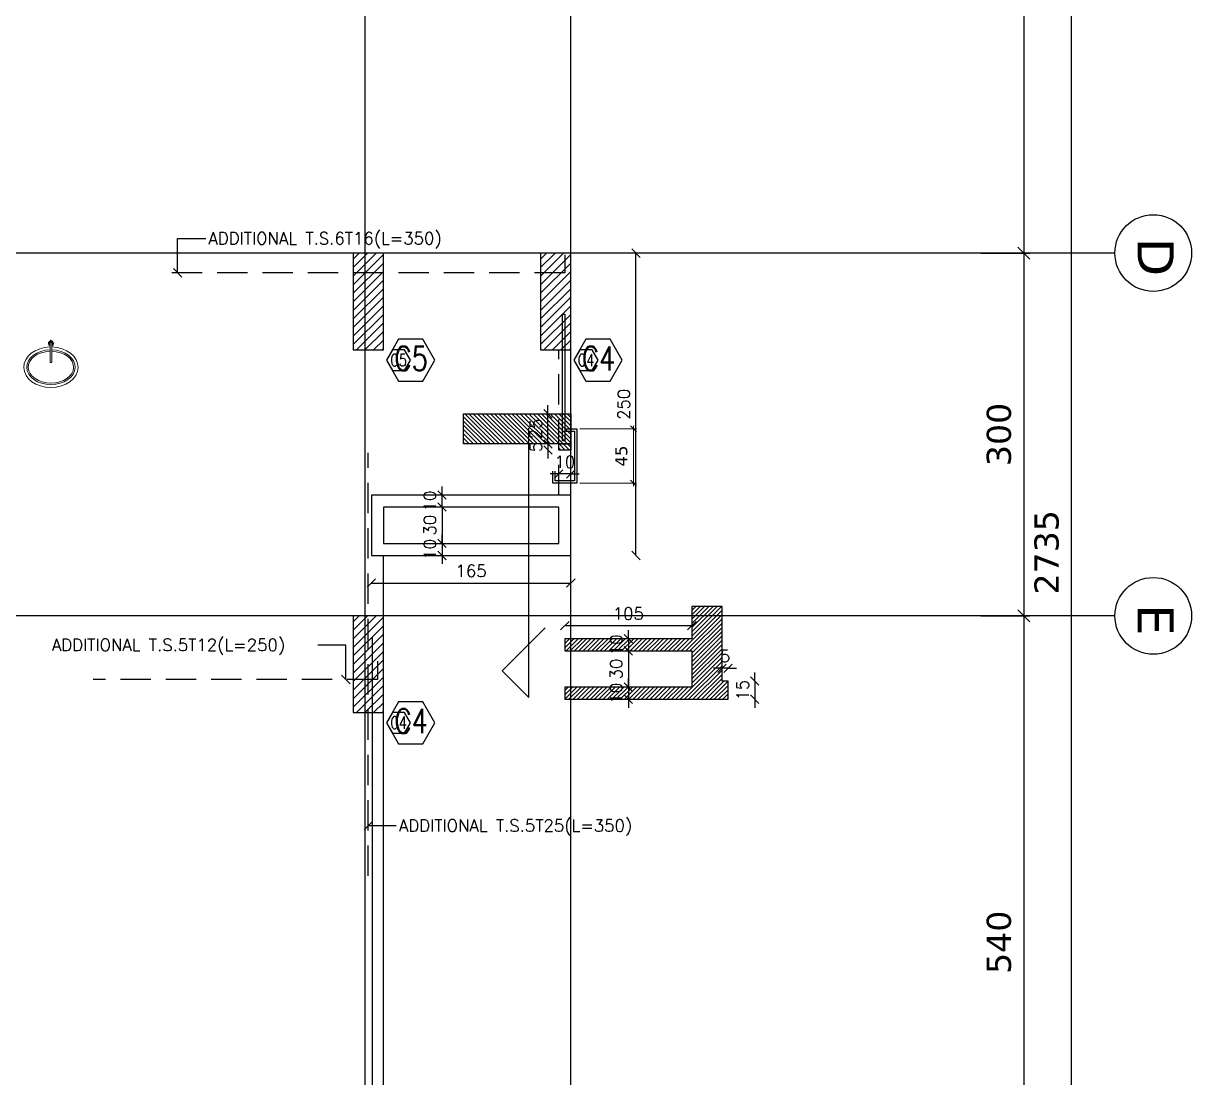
# Model space of a CAD drawing. Header units: inches. Extents: x -48 to 777, y -156 to 510.
# Drawn here: x 393.6 to 403.26, y 236.04 to 244.76 of the extents above; entities that cross this region are included whole.
import ezdxf
from ezdxf.enums import TextEntityAlignment as Align

# ---------------------------------------------------------------- set-up
doc = ezdxf.new("R2010")
doc.units = ezdxf.units.IN
doc.header["$MEASUREMENT"] = 0
doc.linetypes.add('HIDDEN', pattern=[0.375, 0.25, -0.125])
doc.layers.get('Defpoints').update_dxf_attribs({"lineweight": 5})
for name, color, linetype, lineweight in [('A-DIM', 9, 'Continuous', 5), ('A-SANITARY', 120, 'Continuous', 5), ('C-GLASS', 162, 'Continuous', 30), ('C-STONE', 42, 'Continuous', 30)]:
    doc.layers.add(name, color=color, linetype=linetype, lineweight=lineweight)
for name, color, linetype in [('Str-Axes', 8, 'Continuous'), ('str-col-hatch', 8, 'Continuous'), ('str-COL-TAG-100', 1, 'Continuous'), ('str-COL-TAG-50', 7, 'Continuous'), ('str-columns', 3, 'Continuous'), ('str-slab-bottom-reinf.', 1, 'Continuous'), ('str-slab-top', 1, 'Continuous'), ('str-sunken-slabs', 5, 'Continuous')]:
    doc.layers.add(name, color=color, linetype=linetype)
doc.styles.add('ROMAN', font='ROMANS.SHX')
doc.styles.add('ROMAND', font='verdana.ttf')
doc.styles.add('ROMANS', font='romans__.ttf', dxfattribs={"height": 0.14})
doc.dimstyles.new('M-1.100', dxfattribs={"dimtxt": 0.2, "dimasz": 0.1, "dimexe": 0.05, "dimexo": 0.05, "dimgap": 0.1, "dimtad": 1, "dimlfac": 100, "dimrnd": 0.5, "dimzin": 9, "dimdsep": 46, "dimtxsty": 'ROMAND', "dimblk": 'OBLIQUE', "dimcen": 1, "dimdle": 0.05, "dimclrd": 256, "dimclre": 256, "dimclrt": 2, "dimadec": 0, "dimazin": 0, "dimtfac": 0.666667, "dimtmove": 2, "dimatfit": 3, "dimfxl": 0.04, "dimtolj": 1, "dimtzin": 5, "dimlwd": -1, "dimlwe": -1, "dimarcsym": 0})
doc.dimstyles.new('M-1.50', dxfattribs={"dimtxt": 0.1, "dimasz": 0.05, "dimexe": 0.025, "dimexo": 0.025, "dimgap": 0.05, "dimtad": 1, "dimlfac": 100, "dimrnd": 0.5, "dimzin": 9, "dimdsep": 46, "dimtxsty": 'ROMAND', "dimblk": 'OBLIQUE', "dimcen": 1, "dimdle": 0.025, "dimclrd": 256, "dimclre": 256, "dimclrt": 2, "dimadec": 0, "dimazin": 0, "dimtfac": 0.666667, "dimtmove": 2, "dimatfit": 3, "dimfxl": 0.04, "dimtolj": 1, "dimtzin": 5, "dimlwd": -1, "dimlwe": -1, "dimarcsym": 0})
doc.dimstyles.new('structure', dxfattribs={"dimtxt": 0.1, "dimasz": 0.07, "dimexe": 0.18, "dimexo": 1, "dimgap": 0.05, "dimtad": 1, "dimdec": 1, "dimlfac": 100, "dimrnd": 0.5, "dimdsep": 46, "dimtxsty": 'ROMAN', "dimblk1": 'OBLIQUE', "dimblk2": 'OBLIQUE', "dimsah": 1, "dimcen": 0.009, "dimse1": 1, "dimse2": 1, "dimclrd": 4, "dimclre": 9, "dimclrt": 1, "dimadec": 0, "dimazin": 0, "dimtfac": 0.066667, "dimtdec": 1, "dimtix": 1, "dimtmove": 2, "dimatfit": 3, "dimldrblk": 'OBLIQUE', "dimfxl": 0.18, "dimtolj": 1, "dimarcsym": 0})
pattern_1 = [(315, (0, 0.224785), (0.0176776695, 0.0176776695), [])]

# ---------------------------------------------------------------- blocks, each defined once
blk = doc.blocks.new('_Oblique')
at = {"color": 0, "linetype": 'ByBlock', "lineweight": -2}
blk.add_line((-0.5, -0.5), (0.5, 0.5), dxfattribs=at)
blk = doc.blocks.new('*D1388')
at = {"layer": 'A-DIM', "transparency": 16777216}
for p, q in [((398.2018, 241.404), (398.6706, 241.404)), ((398.6456, 241.429), (398.6456, 240.929)), ((398.2018, 240.954), (398.6706, 240.954))]:
    blk.add_line(p, q, dxfattribs=at)
at = {"layer": 'Defpoints', "color": 0, "transparency": 16777216}
for p in [(398.1768, 241.404), (398.1768, 240.954), (398.6456, 240.954)]:
    blk.add_point(p, dxfattribs=at)
at = {"layer": 'A-DIM', "transparency": 16777216, "xscale": 0.05, "yscale": 0.05, "zscale": 0.05}
for p, rotation in [((398.6456, 241.404), 90), ((398.6456, 240.954), 270)]:
    blk.add_blockref('_Oblique', p, dxfattribs=dict(at, rotation=rotation))
at = {"layer": 'A-DIM', "color": 2, "transparency": 16777216, "insert": (398.5446, 241.179), "char_height": 0.1, "attachment_point": 5, "rotation": 90, "style": 'ROMAND'}
blk.add_mtext('\\A1;45', dxfattribs=at)
blk = doc.blocks.new('tags')
at = {"layer": 'str-COL-TAG-100', "color": 2}
blk.add_lwpolyline([(0.125, -0.2616), (0.325, -0.2616), (0.425, -0.0884), (0.325, 0.0848), (0.125, 0.0848), (0.025, -0.0884)], close=True, dxfattribs=at)
at = {"layer": 'str-COL-TAG-50', "color": 2}
blk.add_lwpolyline([(0.075, -0.175), (0.175, -0.175), (0.225, -0.0884), (0.175, -0.0018), (0.075, -0.0018), (0.025, -0.0884)], close=True, dxfattribs=at)
at = {"layer": 'str-COL-TAG-100', "color": 1, "style": 'ROMANS', "width": 0.699426}
blk.add_attdef('NUMBER', text='', height=0.2, dxfattribs=at).set_placement((0.0918, -0.1741), (0.3679, -0.1741), align=Align.FIT)
at = {"layer": 'str-COL-TAG-50', "color": 1, "style": 'ROMANS', "width": 0.697102}
blk.add_attdef('NUMBER', text='', height=0.1, dxfattribs=at).set_placement((0.0562, -0.1375), (0.1938, -0.1375), align=Align.FIT)
blk = doc.blocks.new('*D1566')
at = {"layer": 'Defpoints', "color": 0, "transparency": 16777216}
for p in [(401.674, 254.0583), (402.267, 254.0583), (401.0013, 226.7069)]:
    blk.add_point(p, dxfattribs=at)
at = {"layer": 'Str-Axes', "transparency": 16777216}
for p, q in [((401.724, 254.0583), (402.317, 254.0583)), ((402.267, 226.6569), (402.267, 254.1083)), ((401.0513, 226.7069), (402.317, 226.7069))]:
    blk.add_line(p, q, dxfattribs=at)
at = {"layer": 'Str-Axes', "transparency": 16777216, "xscale": 0.1, "yscale": 0.1, "zscale": 0.1}
for p, rotation in [((402.267, 254.0583), 90), ((402.267, 226.7069), 270)]:
    blk.add_blockref('_Oblique', p, dxfattribs=dict(at, rotation=rotation))
at = {"layer": 'Str-Axes', "color": 2, "transparency": 16777216, "insert": (402.0629, 240.3826), "char_height": 0.2, "attachment_point": 5, "rotation": 90, "style": 'ROMAND'}
blk.add_mtext('\\A1;2735', dxfattribs=at)
blk = doc.blocks.new('*D1562')
at = {"layer": 'Defpoints', "color": 0, "transparency": 16777216}
for p in [(401.4677, 239.8569), (401.4677, 234.4569), (401.8725, 234.4569)]:
    blk.add_point(p, dxfattribs=at)
at = {"layer": 'Str-Axes', "transparency": 16777216}
for p, q in [((401.5177, 239.8569), (401.9225, 239.8569)), ((401.8725, 239.9069), (401.8725, 234.4069)), ((401.5177, 234.4569), (401.9225, 234.4569))]:
    blk.add_line(p, q, dxfattribs=at)
at = {"layer": 'Str-Axes', "transparency": 16777216, "xscale": 0.1, "yscale": 0.1, "zscale": 0.1}
for p, rotation in [((401.8725, 239.8569), 90), ((401.8725, 234.4569), 270)]:
    blk.add_blockref('_Oblique', p, dxfattribs=dict(at, rotation=rotation))
at = {"layer": 'Str-Axes', "color": 2, "transparency": 16777216, "insert": (401.6684, 237.1569), "char_height": 0.2, "attachment_point": 5, "rotation": 90, "style": 'ROMAND'}
blk.add_mtext('\\A1;540', dxfattribs=at)
blk = doc.blocks.new('*D1563')
at = {"layer": 'Defpoints', "color": 0, "transparency": 16777216}
for p in [(401.4677, 242.8584), (401.4677, 239.8569), (401.8725, 239.8569)]:
    blk.add_point(p, dxfattribs=at)
at = {"layer": 'Str-Axes', "transparency": 16777216}
for p, q in [((401.5177, 242.8584), (401.9225, 242.8584)), ((401.8725, 242.9084), (401.8725, 239.8069)), ((401.5177, 239.8569), (401.9225, 239.8569))]:
    blk.add_line(p, q, dxfattribs=at)
at = {"layer": 'Str-Axes', "transparency": 16777216, "xscale": 0.1, "yscale": 0.1, "zscale": 0.1}
for p, rotation in [((401.8725, 242.8584), 90), ((401.8725, 239.8569), 270)]:
    blk.add_blockref('_Oblique', p, dxfattribs=dict(at, rotation=rotation))
at = {"layer": 'Str-Axes', "color": 2, "transparency": 16777216, "insert": (401.6683, 241.3577), "char_height": 0.2, "attachment_point": 5, "rotation": 90, "style": 'ROMAND'}
blk.add_mtext('\\A1;300', dxfattribs=at)
blk = doc.blocks.new('*D1564')
at = {"layer": 'Defpoints', "color": 0, "transparency": 16777216}
for p in [(401.6734, 247.5585), (401.4781, 242.8584), (401.8725, 242.8584)]:
    blk.add_point(p, dxfattribs=at)
at = {"layer": 'Str-Axes', "transparency": 16777216}
for p, q in [((401.7234, 247.5585), (401.9225, 247.5585)), ((401.8725, 247.6085), (401.8725, 242.8084)), ((401.5281, 242.8584), (401.9225, 242.8584))]:
    blk.add_line(p, q, dxfattribs=at)
at = {"layer": 'Str-Axes', "transparency": 16777216, "xscale": 0.1, "yscale": 0.1, "zscale": 0.1}
for p, rotation in [((401.8725, 247.5585), 90), ((401.8725, 242.8584), 270)]:
    blk.add_blockref('_Oblique', p, dxfattribs=dict(at, rotation=rotation))
at = {"layer": 'Str-Axes', "color": 2, "transparency": 16777216, "insert": (401.6684, 245.2085), "char_height": 0.2, "attachment_point": 5, "rotation": 90, "style": 'ROMAND'}
blk.add_mtext('\\A1;470', dxfattribs=at)
blk = doc.blocks.new('*D1582')
at = {"layer": 'Defpoints', "color": 0, "transparency": 16777216}
for p in [(401.674, 254.0583), (402.267, 254.0583), (401.0013, 226.7069)]:
    blk.add_point(p, dxfattribs=at)
at = {"layer": 'Str-Axes', "transparency": 16777216}
for p, q in [((401.724, 254.0583), (402.317, 254.0583)), ((402.267, 226.6569), (402.267, 254.1083)), ((401.0513, 226.7069), (402.317, 226.7069))]:
    blk.add_line(p, q, dxfattribs=at)
at = {"layer": 'Str-Axes', "transparency": 16777216, "xscale": 0.1, "yscale": 0.1, "zscale": 0.1}
for p, rotation in [((402.267, 254.0583), 90), ((402.267, 226.7069), 270)]:
    blk.add_blockref('_Oblique', p, dxfattribs=dict(at, rotation=rotation))
at = {"layer": 'Str-Axes', "color": 2, "transparency": 16777216, "insert": (402.0629, 240.3826), "char_height": 0.2, "attachment_point": 5, "rotation": 90, "style": 'ROMAND'}
blk.add_mtext('\\A1;2735', dxfattribs=at)
blk = doc.blocks.new('*D1578')
at = {"layer": 'Defpoints', "color": 0, "transparency": 16777216}
for p in [(401.4677, 239.8569), (401.4677, 234.4569), (401.8725, 234.4569)]:
    blk.add_point(p, dxfattribs=at)
at = {"layer": 'Str-Axes', "transparency": 16777216}
for p, q in [((401.5177, 239.8569), (401.9225, 239.8569)), ((401.8725, 239.9069), (401.8725, 234.4069)), ((401.5177, 234.4569), (401.9225, 234.4569))]:
    blk.add_line(p, q, dxfattribs=at)
at = {"layer": 'Str-Axes', "transparency": 16777216, "xscale": 0.1, "yscale": 0.1, "zscale": 0.1}
for p, rotation in [((401.8725, 239.8569), 90), ((401.8725, 234.4569), 270)]:
    blk.add_blockref('_Oblique', p, dxfattribs=dict(at, rotation=rotation))
at = {"layer": 'Str-Axes', "color": 2, "transparency": 16777216, "insert": (401.6684, 237.1569), "char_height": 0.2, "attachment_point": 5, "rotation": 90, "style": 'ROMAND'}
blk.add_mtext('\\A1;540', dxfattribs=at)
blk = doc.blocks.new('*D1579')
at = {"layer": 'Defpoints', "color": 0, "transparency": 16777216}
for p in [(401.4677, 242.8584), (401.4677, 239.8569), (401.8725, 239.8569)]:
    blk.add_point(p, dxfattribs=at)
at = {"layer": 'Str-Axes', "transparency": 16777216}
for p, q in [((401.5177, 242.8584), (401.9225, 242.8584)), ((401.8725, 242.9084), (401.8725, 239.8069)), ((401.5177, 239.8569), (401.9225, 239.8569))]:
    blk.add_line(p, q, dxfattribs=at)
at = {"layer": 'Str-Axes', "transparency": 16777216, "xscale": 0.1, "yscale": 0.1, "zscale": 0.1}
for p, rotation in [((401.8725, 242.8584), 90), ((401.8725, 239.8569), 270)]:
    blk.add_blockref('_Oblique', p, dxfattribs=dict(at, rotation=rotation))
at = {"layer": 'Str-Axes', "color": 2, "transparency": 16777216, "insert": (401.6683, 241.3577), "char_height": 0.2, "attachment_point": 5, "rotation": 90, "style": 'ROMAND'}
blk.add_mtext('\\A1;300', dxfattribs=at)
blk = doc.blocks.new('*D1580')
at = {"layer": 'Defpoints', "color": 0, "transparency": 16777216}
for p in [(401.6734, 247.5585), (401.4781, 242.8584), (401.8725, 242.8584)]:
    blk.add_point(p, dxfattribs=at)
at = {"layer": 'Str-Axes', "transparency": 16777216}
for p, q in [((401.7234, 247.5585), (401.9225, 247.5585)), ((401.8725, 247.6085), (401.8725, 242.8084)), ((401.5281, 242.8584), (401.9225, 242.8584))]:
    blk.add_line(p, q, dxfattribs=at)
at = {"layer": 'Str-Axes', "transparency": 16777216, "xscale": 0.1, "yscale": 0.1, "zscale": 0.1}
for p, rotation in [((401.8725, 247.5585), 90), ((401.8725, 242.8584), 270)]:
    blk.add_blockref('_Oblique', p, dxfattribs=dict(at, rotation=rotation))
at = {"layer": 'Str-Axes', "color": 2, "transparency": 16777216, "insert": (401.6684, 245.2085), "char_height": 0.2, "attachment_point": 5, "rotation": 90, "style": 'ROMAND'}
blk.add_mtext('\\A1;470', dxfattribs=at)
blk = doc.blocks.new('fghjgcfd')
for points in [[(114.593, -90.621, 0.697476), (114.587, -90.654), (114.587, -90.663, -0.791584), (114.593, -90.612)], [(114.605, -90.824, -0.509087), (114.593, -90.833, -0.325305), (114.587, -90.824), (114.587, -90.638, -1), (114.605, -90.638)], [(114.605, -90.663), (114.605, -90.654, 0.697476), (114.599, -90.621), (114.599, -90.612, -0.791584)]]:
    blk.add_lwpolyline(points, format="xyb", close=True)
blk.add_lwpolyline([(114.599, -90.604), (114.593, -90.604), (114.593, -90.622), (114.599, -90.622)], close=True)
at = {"extrusion": (0, 0, -1)}
for major_axis, ratio, start_param, end_param in [((-0.28, 0), 0.75, 7.88683, 14.104318), ((-0.25, 0), 0.72, 7.890774, 14.100375), ((-0.235, 0), 0.702128, 7.893123, 14.098025)]:
    blk.add_ellipse((114.596, -90.883), major_axis=major_axis, ratio=ratio, start_param=start_param, end_param=end_param, dxfattribs=at)
blk = doc.blocks.new('*D1700')
at = {"layer": 'Defpoints', "color": 0, "transparency": 16777216}
for p in [(397.0612, 240.8569), (397.0612, 240.8569), (397.0612, 240.7569)]:
    blk.add_point(p, dxfattribs=at)
at = {"layer": 'str-sunken-slabs', "color": 4, "lineweight": -2, "transparency": 16777216}
for p, q in [((397.0612, 240.8569), (397.0612, 240.9269)), ((397.0612, 240.7569), (397.0612, 240.8569)), ((397.0612, 240.7569), (397.0612, 240.6869))]:
    blk.add_line(p, q, dxfattribs=at)
at = {"layer": 'str-sunken-slabs', "color": 4, "lineweight": -2, "transparency": 16777216, "xscale": 0.07, "yscale": 0.07, "zscale": 0.07}
for p, rotation in [((397.0612, 240.8569), 270), ((397.0612, 240.7569), 90)]:
    blk.add_blockref('_Oblique', p, dxfattribs=dict(at, rotation=rotation))
at = {"layer": 'str-sunken-slabs', "color": 1, "transparency": 16777216, "insert": (396.9612, 240.8069), "char_height": 0.1, "attachment_point": 5, "rotation": 90, "style": 'ROMAN'}
blk.add_mtext('\\A1;10', dxfattribs=at)
blk = doc.blocks.new('*D1701')
at = {"layer": 'Defpoints', "color": 0, "transparency": 16777216}
for p in [(397.0612, 240.7569), (397.0612, 240.4569), (397.0612, 240.4569)]:
    blk.add_point(p, dxfattribs=at)
at = {"layer": 'str-sunken-slabs', "color": 4, "lineweight": -2, "transparency": 16777216}
blk.add_line((397.0612, 240.7569), (397.0612, 240.4569), dxfattribs=at)
at = {"layer": 'str-sunken-slabs', "color": 4, "lineweight": -2, "transparency": 16777216, "xscale": 0.07, "yscale": 0.07, "zscale": 0.07}
for p, rotation in [((397.0612, 240.7569), 90), ((397.0612, 240.4569), 270)]:
    blk.add_blockref('_Oblique', p, dxfattribs=dict(at, rotation=rotation))
at = {"layer": 'str-sunken-slabs', "color": 1, "transparency": 16777216, "insert": (396.9612, 240.6069), "char_height": 0.1, "attachment_point": 5, "rotation": 90, "style": 'ROMAN'}
blk.add_mtext('\\A1;30', dxfattribs=at)
blk = doc.blocks.new('*D1702')
at = {"layer": 'Defpoints', "color": 0, "transparency": 16777216}
for p in [(397.0612, 240.4569), (397.0612, 240.3569), (397.0612, 240.3569)]:
    blk.add_point(p, dxfattribs=at)
at = {"layer": 'str-sunken-slabs', "color": 4, "lineweight": -2, "transparency": 16777216}
for p, q in [((397.0612, 240.4569), (397.0612, 240.5269)), ((397.0612, 240.4569), (397.0612, 240.3569)), ((397.0612, 240.3569), (397.0612, 240.2869))]:
    blk.add_line(p, q, dxfattribs=at)
at = {"layer": 'str-sunken-slabs', "color": 4, "lineweight": -2, "transparency": 16777216, "xscale": 0.07, "yscale": 0.07, "zscale": 0.07}
for p, rotation in [((397.0612, 240.4569), 270), ((397.0612, 240.3569), 90)]:
    blk.add_blockref('_Oblique', p, dxfattribs=dict(at, rotation=rotation))
at = {"layer": 'str-sunken-slabs', "color": 1, "transparency": 16777216, "insert": (396.9612, 240.4069), "char_height": 0.1, "attachment_point": 5, "rotation": 90, "style": 'ROMAN'}
blk.add_mtext('\\A1;10', dxfattribs=at)
blk = doc.blocks.new('*D1703')
at = {"layer": 'Defpoints', "color": 0, "transparency": 16777216}
for p in [(396.4768, 240.3569), (398.1268, 240.3569), (398.1268, 240.1286)]:
    blk.add_point(p, dxfattribs=at)
at = {"layer": 'str-sunken-slabs', "color": 4, "lineweight": -2, "transparency": 16777216}
blk.add_line((396.4768, 240.1286), (398.1268, 240.1286), dxfattribs=at)
at = {"layer": 'str-sunken-slabs', "color": 4, "lineweight": -2, "transparency": 16777216, "xscale": 0.07, "yscale": 0.07, "zscale": 0.07, "rotation": 180}
blk.add_blockref('_Oblique', (396.4768, 240.1286), dxfattribs=at)
at = {"layer": 'str-sunken-slabs', "color": 4, "lineweight": -2, "transparency": 16777216, "xscale": 0.07, "yscale": 0.07, "zscale": 0.07}
blk.add_blockref('_Oblique', (398.1268, 240.1286), dxfattribs=at)
at = {"layer": 'str-sunken-slabs', "color": 1, "transparency": 16777216, "insert": (397.3018, 240.2286), "char_height": 0.1, "attachment_point": 5, "style": 'ROMAN'}
blk.add_mtext('\\A1;165', dxfattribs=at)
blk = doc.blocks.new('*D1704')
at = {"layer": 'Defpoints', "color": 0, "transparency": 16777216}
for p in [(398.6023, 239.6676), (398.6023, 239.5676), (398.6023, 239.5676)]:
    blk.add_point(p, dxfattribs=at)
at = {"layer": 'str-sunken-slabs', "color": 4, "lineweight": -2, "transparency": 16777216}
for p, q in [((398.6023, 239.6676), (398.6023, 239.7376)), ((398.6023, 239.6676), (398.6023, 239.5676)), ((398.6023, 239.5676), (398.6023, 239.4976))]:
    blk.add_line(p, q, dxfattribs=at)
at = {"layer": 'str-sunken-slabs', "color": 4, "lineweight": -2, "transparency": 16777216, "xscale": 0.07, "yscale": 0.07, "zscale": 0.07}
for p, rotation in [((398.6023, 239.6676), 270), ((398.6023, 239.5676), 90)]:
    blk.add_blockref('_Oblique', p, dxfattribs=dict(at, rotation=rotation))
at = {"layer": 'str-sunken-slabs', "color": 1, "transparency": 16777216, "insert": (398.5023, 239.6176), "char_height": 0.1, "attachment_point": 5, "rotation": 90, "style": 'ROMAN'}
blk.add_mtext('\\A1;10', dxfattribs=at)
blk = doc.blocks.new('*D1705')
at = {"layer": 'Defpoints', "color": 0, "transparency": 16777216}
for p in [(398.6023, 239.5676), (398.6023, 239.2676), (398.6023, 239.2676)]:
    blk.add_point(p, dxfattribs=at)
at = {"layer": 'str-sunken-slabs', "color": 4, "lineweight": -2, "transparency": 16777216}
blk.add_line((398.6023, 239.5676), (398.6023, 239.2676), dxfattribs=at)
at = {"layer": 'str-sunken-slabs', "color": 4, "lineweight": -2, "transparency": 16777216, "xscale": 0.07, "yscale": 0.07, "zscale": 0.07}
for p, rotation in [((398.6023, 239.5676), 90), ((398.6023, 239.2676), 270)]:
    blk.add_blockref('_Oblique', p, dxfattribs=dict(at, rotation=rotation))
at = {"layer": 'str-sunken-slabs', "color": 1, "transparency": 16777216, "insert": (398.5023, 239.4176), "char_height": 0.1, "attachment_point": 5, "rotation": 90, "style": 'ROMAN'}
blk.add_mtext('\\A1;30', dxfattribs=at)
blk = doc.blocks.new('*D1706')
at = {"layer": 'Defpoints', "color": 0, "transparency": 16777216}
for p in [(398.6023, 239.2676), (398.6023, 239.1676), (398.6023, 239.1676)]:
    blk.add_point(p, dxfattribs=at)
at = {"layer": 'str-sunken-slabs', "color": 4, "lineweight": -2, "transparency": 16777216}
for p, q in [((398.6023, 239.2676), (398.6023, 239.3376)), ((398.6023, 239.2676), (398.6023, 239.1676)), ((398.6023, 239.1676), (398.6023, 239.0976))]:
    blk.add_line(p, q, dxfattribs=at)
at = {"layer": 'str-sunken-slabs', "color": 4, "lineweight": -2, "transparency": 16777216, "xscale": 0.07, "yscale": 0.07, "zscale": 0.07}
for p, rotation in [((398.6023, 239.2676), 270), ((398.6023, 239.1676), 90)]:
    blk.add_blockref('_Oblique', p, dxfattribs=dict(at, rotation=rotation))
at = {"layer": 'str-sunken-slabs', "color": 1, "transparency": 16777216, "insert": (398.5023, 239.2176), "char_height": 0.1, "attachment_point": 5, "rotation": 90, "style": 'ROMAN'}
blk.add_mtext('\\A1;10', dxfattribs=at)
blk = doc.blocks.new('*D1707')
at = {"layer": 'Defpoints', "color": 0, "transparency": 16777216}
for p in [(399.1273, 239.776), (398.0773, 239.6676), (399.1273, 239.6676)]:
    blk.add_point(p, dxfattribs=at)
at = {"layer": 'str-sunken-slabs', "color": 4, "lineweight": -2, "transparency": 16777216}
blk.add_line((398.0773, 239.776), (399.1273, 239.776), dxfattribs=at)
at = {"layer": 'str-sunken-slabs', "color": 4, "lineweight": -2, "transparency": 16777216, "xscale": 0.07, "yscale": 0.07, "zscale": 0.07, "rotation": 180}
blk.add_blockref('_Oblique', (398.0773, 239.776), dxfattribs=at)
at = {"layer": 'str-sunken-slabs', "color": 4, "lineweight": -2, "transparency": 16777216, "xscale": 0.07, "yscale": 0.07, "zscale": 0.07}
blk.add_blockref('_Oblique', (399.1273, 239.776), dxfattribs=at)
at = {"layer": 'str-sunken-slabs', "color": 1, "transparency": 16777216, "insert": (398.6023, 239.876), "char_height": 0.1, "attachment_point": 5, "style": 'ROMAN'}
blk.add_mtext('\\A1;105', dxfattribs=at)
blk = doc.blocks.new('*D1708')
at = {"layer": 'Defpoints', "color": 0, "transparency": 16777216}
for p in [(399.3773, 239.4236), (399.3773, 239.3176), (399.4273, 239.3176)]:
    blk.add_point(p, dxfattribs=at)
at = {"layer": 'str-sunken-slabs', "color": 4, "lineweight": -2, "transparency": 16777216}
for p, q in [((399.3773, 239.4236), (399.3073, 239.4236)), ((399.4273, 239.4236), (399.3773, 239.4236)), ((399.4273, 239.4236), (399.4973, 239.4236))]:
    blk.add_line(p, q, dxfattribs=at)
at = {"layer": 'str-sunken-slabs', "color": 4, "lineweight": -2, "transparency": 16777216, "xscale": 0.07, "yscale": 0.07, "zscale": 0.07}
blk.add_blockref('_Oblique', (399.3773, 239.4236), dxfattribs=at)
at = {"layer": 'str-sunken-slabs', "color": 4, "lineweight": -2, "transparency": 16777216, "xscale": 0.07, "yscale": 0.07, "zscale": 0.07, "rotation": 180}
blk.add_blockref('_Oblique', (399.4273, 239.4236), dxfattribs=at)
at = {"layer": 'str-sunken-slabs', "color": 1, "transparency": 16777216, "insert": (399.4023, 239.5236), "char_height": 0.1, "attachment_point": 5, "style": 'ROMAN'}
blk.add_mtext('\\A1;5', dxfattribs=at)
blk = doc.blocks.new('*D1709')
at = {"layer": 'Defpoints', "color": 0, "transparency": 16777216}
for p in [(399.4273, 239.3176), (399.4273, 239.1676), (399.6477, 239.1676)]:
    blk.add_point(p, dxfattribs=at)
at = {"layer": 'str-sunken-slabs', "color": 4, "lineweight": -2, "transparency": 16777216}
for p, q in [((399.6477, 239.3176), (399.6477, 239.3876)), ((399.6477, 239.3176), (399.6477, 239.1676)), ((399.6477, 239.1676), (399.6477, 239.0976))]:
    blk.add_line(p, q, dxfattribs=at)
at = {"layer": 'str-sunken-slabs', "color": 4, "lineweight": -2, "transparency": 16777216, "xscale": 0.07, "yscale": 0.07, "zscale": 0.07}
for p, rotation in [((399.6477, 239.3176), 270), ((399.6477, 239.1676), 90)]:
    blk.add_blockref('_Oblique', p, dxfattribs=dict(at, rotation=rotation))
at = {"layer": 'str-sunken-slabs', "color": 1, "transparency": 16777216, "insert": (399.5477, 239.2426), "char_height": 0.1, "attachment_point": 5, "rotation": 90, "style": 'ROMAN'}
blk.add_mtext('\\A1;15', dxfattribs=at)
blk = doc.blocks.new('*D1710')
at = {"layer": 'Defpoints', "color": 0, "transparency": 16777216}
for p in [(398.0268, 241.2788), (397.9371, 241.2288), (398.0268, 241.2288)]:
    blk.add_point(p, dxfattribs=at)
at = {"layer": 'str-sunken-slabs', "color": 4, "lineweight": -2, "transparency": 16777216}
for p, q in [((397.9371, 241.2788), (397.9371, 241.3488)), ((397.9371, 241.2788), (397.9371, 241.2288)), ((397.9371, 241.2288), (397.9371, 241.1588))]:
    blk.add_line(p, q, dxfattribs=at)
at = {"layer": 'str-sunken-slabs', "color": 4, "lineweight": -2, "transparency": 16777216, "xscale": 0.07, "yscale": 0.07, "zscale": 0.07}
for p, rotation in [((397.9371, 241.2788), 270), ((397.9371, 241.2288), 90)]:
    blk.add_blockref('_Oblique', p, dxfattribs=dict(at, rotation=rotation))
at = {"layer": 'str-sunken-slabs', "color": 1, "transparency": 16777216, "insert": (397.8371, 241.2538), "char_height": 0.1, "attachment_point": 5, "rotation": 90, "style": 'ROMAN'}
blk.add_mtext('\\A1;5', dxfattribs=at)
blk = doc.blocks.new('*D1711')
at = {"layer": 'Defpoints', "color": 0, "transparency": 16777216}
for p in [(397.9371, 241.5288), (397.9371, 241.5288), (397.9371, 241.2788)]:
    blk.add_point(p, dxfattribs=at)
at = {"layer": 'str-sunken-slabs', "color": 4, "lineweight": -2, "transparency": 16777216}
for p, q in [((397.9371, 241.5288), (397.9371, 241.5988)), ((397.9371, 241.2788), (397.9371, 241.5288)), ((397.9371, 241.2788), (397.9371, 241.2088))]:
    blk.add_line(p, q, dxfattribs=at)
at = {"layer": 'str-sunken-slabs', "color": 4, "lineweight": -2, "transparency": 16777216, "xscale": 0.07, "yscale": 0.07, "zscale": 0.07}
for p, rotation in [((397.9371, 241.5288), 270), ((397.9371, 241.2788), 90)]:
    blk.add_blockref('_Oblique', p, dxfattribs=dict(at, rotation=rotation))
at = {"layer": 'str-sunken-slabs', "color": 1, "transparency": 16777216, "insert": (397.8371, 241.4038), "char_height": 0.1, "attachment_point": 5, "rotation": 90, "style": 'ROMAN'}
blk.add_mtext('\\A1;25', dxfattribs=at)
blk = doc.blocks.new('*D1712')
at = {"layer": 'Defpoints', "color": 0, "transparency": 16777216}
for p in [(398.0268, 241.1256), (398.1268, 241.1256), (398.0268, 241.0309)]:
    blk.add_point(p, dxfattribs=at)
at = {"layer": 'str-sunken-slabs', "color": 4, "lineweight": -2, "transparency": 16777216}
for p, q in [((398.0268, 241.0309), (397.9568, 241.0309)), ((398.1268, 241.0309), (398.0268, 241.0309)), ((398.1268, 241.0309), (398.1968, 241.0309))]:
    blk.add_line(p, q, dxfattribs=at)
at = {"layer": 'str-sunken-slabs', "color": 4, "lineweight": -2, "transparency": 16777216, "xscale": 0.07, "yscale": 0.07, "zscale": 0.07}
for p, rotation in [((398.0268, 241.0309), 1.600760448961862e-08), ((398.1268, 241.0309), 180.0000000160076)]:
    blk.add_blockref('_Oblique', p, dxfattribs=dict(at, rotation=rotation))
at = {"layer": 'str-sunken-slabs', "color": 1, "transparency": 16777216, "insert": (398.0768, 241.1309), "char_height": 0.1, "attachment_point": 5, "rotation": 0, "style": 'ROMAN'}
blk.add_mtext('\\A1;10', dxfattribs=at)
blk = doc.blocks.new('*D2168')
at = {"layer": 'Defpoints', "color": 0, "transparency": 16777216}
for p in [(398.1268, 242.8569), (398.665, 242.8569), (398.1268, 240.3569)]:
    blk.add_point(p, dxfattribs=at)
at = {"layer": 'str-sunken-slabs', "color": 4, "lineweight": -2, "transparency": 16777216}
blk.add_line((398.665, 240.3569), (398.665, 242.8569), dxfattribs=at)
at = {"layer": 'str-sunken-slabs', "color": 4, "lineweight": -2, "transparency": 16777216, "xscale": 0.07, "yscale": 0.07, "zscale": 0.07}
for p, rotation in [((398.665, 242.8569), 90), ((398.665, 240.3569), 270)]:
    blk.add_blockref('_Oblique', p, dxfattribs=dict(at, rotation=rotation))
at = {"layer": 'str-sunken-slabs', "color": 1, "transparency": 16777216, "insert": (398.565, 241.6069), "char_height": 0.1, "attachment_point": 5, "rotation": 90, "style": 'ROMAN'}
blk.add_mtext('\\A1;250', dxfattribs=at)

msp = doc.modelspace()

# ---------------------------------------------------------------- hatches: boundary and pattern name
at = {"layer": 'str-col-hatch'}
h = msp.add_hatch(dxfattribs=at)
h.set_pattern_fill('ANSI31', color=256, scale=0.4)
h.set_pattern_definition([(45, (-299.80302, 191.347635), (-0.035355339, 0.035355339), [])])
h.paths.add_polyline_path([(396.32678, 242.85688), (396.32678, 242.05688), (396.57678, 242.05688), (396.57678, 242.85688)])
h = msp.add_hatch(dxfattribs=at)
h.set_pattern_fill('ANSI31', color=256, scale=0.4)
h.set_pattern_definition([(45, (-298.25302, 191.347635), (-0.035355339, 0.035355339), [])])
h.paths.add_polyline_path([(397.87678, 242.85688), (397.87678, 242.05688), (398.12678, 242.05688), (398.12678, 242.85688)])
h = msp.add_hatch(dxfattribs=at)
h.set_pattern_fill('ANSI31', color=256, scale=0.4)
h.set_pattern_definition([(45, (-299.80302, 188.347635), (-0.035355339, 0.035355339), [])])
h.paths.add_polyline_path([(396.32678, 239.85688), (396.32678, 239.05688), (396.57678, 239.05688), (396.57678, 239.85688)])
at = {"layer": 'str-sunken-slabs'}
h = msp.add_hatch(dxfattribs=at)
h.set_pattern_fill('ANSI31', color=8, scale=0.2, angle=270)
h.set_pattern_definition(pattern_1)
h.paths.add_polyline_path([(397.23807, 241.27882), (397.23807, 241.52882), (398.12678, 241.52882), (398.12678, 241.27882)])
h = msp.add_hatch(dxfattribs=at)
h.set_pattern_fill('ANSI31', color=8, scale=0.2, angle=270)
h.set_pattern_definition(pattern_1)
h.paths.add_polyline_path([(398.12678, 241.27882), (398.12678, 241.22878), (398.02678, 241.22878), (398.02678, 241.27882)])
h = msp.add_hatch(dxfattribs=at)
h.set_pattern_fill('ANSI31', color=8, scale=0.2)
h.set_pattern_definition([(45, (-0.354796, -1.189275), (-0.0176776695, 0.0176776695), [])])
h.paths.add_polyline_path([(399.37734, 239.9349), (399.12734, 239.9349), (399.12734, 239.66761), (398.07734, 239.66761), (398.07734, 239.56761), (399.12734, 239.56761), (399.12734, 239.26761), (398.07734, 239.26761), (398.07734, 239.16761), (399.12734, 239.16761), (399.37734, 239.16761), (399.42734, 239.16761), (399.42734, 239.31761), (399.37734, 239.31761)])

# ---------------------------------------------------------------- linework, layer by layer
at = {"layer": 'C-GLASS'}
msp.add_lwpolyline([(398.05678, 242.35404), (398.07678, 242.35404), (398.07678, 241.30404), (398.05678, 241.30404)], close=True, dxfattribs=at)
at = {"layer": 'C-STONE'}
for points in [[(398.07678, 241.40404), (398.17678, 241.40404), (398.17678, 240.954), (397.97678, 240.954), (397.97678, 241.05404)], [(398.07678, 241.38404), (398.15678, 241.38404), (398.15678, 240.974), (397.99678, 240.974), (397.99678, 241.05404)]]:
    msp.add_lwpolyline(points, dxfattribs=at)
at = {"layer": 'Str-Axes', "ltscale": 0.1}
for p, q in [((396.42678, 221.25688), (396.42678, 260.35831)), ((398.12678, 221.25688), (398.12678, 260.35831)), ((402.62657, 242.85845), (374.32678, 242.85845)), ((402.62657, 239.85688), (374.32678, 239.85688))]:
    msp.add_line(p, q, dxfattribs=at)
at = {"layer": 'Str-Axes', "linetype": 'Continuous'}
for centre in [(402.94381, 242.85845), (402.94381, 239.85688)]:
    msp.add_circle(centre, 0.31723, dxfattribs=at)
at = {"layer": 'str-columns'}
for points in [[(396.32678, 242.05688), (396.57678, 242.05688), (396.57678, 242.85688), (396.32678, 242.85688)], [(397.87678, 242.05688), (398.12678, 242.05688), (398.12678, 242.85688), (397.87678, 242.85688)], [(396.32678, 239.05688), (396.57678, 239.05688), (396.57678, 239.85688), (396.32678, 239.85688)]]:
    msp.add_lwpolyline(points, close=True, dxfattribs=at)
at = {"layer": 'str-slab-bottom-reinf.'}
msp.add_line((396.48598, 233.67889), (396.48598, 239.67889), dxfattribs=at)
at = {"layer": 'str-slab-top', "linetype": 'HIDDEN'}
msp.add_line((396.45178, 237.70688), (396.45178, 241.20688), dxfattribs=at)
for points in [[(398.07678, 242.84429), (398.07678, 242.69429), (394.72678, 242.69429)], [(396.52678, 239.48095), (396.52678, 239.33095), (394.17678, 239.33095)]]:
    msp.add_lwpolyline(points, dxfattribs=at)
at = {"layer": 'str-sunken-slabs'}
msp.add_line((398.12678, 241.47882), (398.12678, 241.27882), dxfattribs=at)
for points in [[(380.97678, 247.30845), (380.97678, 240.95688), (383.77678, 240.95688), (383.77678, 228.60688), (384.32678, 228.60688), (384.32678, 227.40688), (384.27678, 227.40688), (384.27678, 226.70688), (388.80775, 226.70688), (388.80775, 227.40688), (388.75775, 227.40688), (388.75775, 228.60688), (388.80775, 228.60688), (391.5458, 228.60688), (391.5458, 226.70688), (397.17678, 226.70688), (397.17678, 230.65605), (396.57678, 230.65605), (396.57678, 240.35688), (398.12678, 240.35688), (398.12678, 246.60861)], [(397.91486, 239.75761), (397.55932, 239.40208), (397.7786, 239.1828), (397.7786, 241.4084)]]:
    msp.add_lwpolyline(points, dxfattribs=at)
at = {"layer": 'str-sunken-slabs', "linetype": 'HIDDEN'}
msp.add_lwpolyline([(398.02678, 240.85688), (398.02678, 242.05688)], dxfattribs=at)
at = {"layer": 'str-sunken-slabs'}
for points in [[(397.23807, 241.27882), (397.23807, 241.52882), (398.12678, 241.52882), (398.12678, 241.27882)], [(398.12678, 241.27882), (398.12678, 241.22878), (398.02678, 241.22878), (398.02678, 241.27882)], [(399.37734, 239.9349), (399.12734, 239.9349), (399.12734, 239.66761), (398.07734, 239.66761), (398.07734, 239.56761), (399.12734, 239.56761), (399.12734, 239.26761), (398.07734, 239.26761), (398.07734, 239.16761), (399.12734, 239.16761), (399.37734, 239.16761), (399.42734, 239.16761), (399.42734, 239.31761), (399.37734, 239.31761)]]:
    msp.add_lwpolyline(points, close=True, dxfattribs=at)
at = {"layer": 'str-sunken-slabs', "linetype": 'Continuous'}
for points in [[(398.12678, 240.85688), (396.47678, 240.85688), (396.47678, 240.35688), (398.12678, 240.35688)], [(398.02678, 240.75688), (396.57678, 240.75688), (396.57678, 240.45688), (398.02678, 240.45688)]]:
    msp.add_lwpolyline(points, close=True, dxfattribs=at)

# ---------------------------------------------------------------- block references
at = {"layer": 'A-SANITARY', "xscale": 0.8, "yscale": 0.8, "zscale": 0.8, "rotation": 359.9999999889927}
msp.add_blockref('fghjgcfd', (302.14997, 314.62043), dxfattribs=at)
at = {"layer": 'str-columns'}
ref = msp.add_blockref('tags', (396.57678, 242.06073), dxfattribs=at)
ref.add_attrib('NUMBER', 'C5', dxfattribs={"layer": 'str-COL-TAG-50', "color": 1, "height": 0.1, "style": 'ROMANS', "width": 0.63631}).set_placement((396.63297, 241.92323), (396.77056, 241.92323), align=Align.FIT)
ref.add_attrib('NUMBER', 'C5', dxfattribs={"layer": 'str-COL-TAG-100', "color": 1, "height": 0.2, "style": 'ROMANS', "width": 0.638431}).set_placement((396.66862, 241.88667), (396.94471, 241.88667), align=Align.FIT)
ref = msp.add_blockref('tags', (398.12678, 242.06073), dxfattribs=at)
ref.add_attrib('NUMBER', 'C4', dxfattribs={"layer": 'str-COL-TAG-50', "color": 1, "height": 0.1, "style": 'ROMANS', "width": 0.63631}).set_placement((398.18297, 241.92323), (398.32056, 241.92323), align=Align.FIT)
ref.add_attrib('NUMBER', 'C4', dxfattribs={"layer": 'str-COL-TAG-100', "color": 1, "height": 0.2, "style": 'ROMANS', "width": 0.638431}).set_placement((398.21862, 241.88667), (398.49471, 241.88667), align=Align.FIT)
ref = msp.add_blockref('tags', (396.57678, 239.06073), dxfattribs=at)
ref.add_attrib('NUMBER', 'C4', dxfattribs={"layer": 'str-COL-TAG-50', "color": 1, "height": 0.1, "style": 'ROMANS', "width": 0.63631}).set_placement((396.63297, 238.92323), (396.77056, 238.92323), align=Align.FIT)
ref.add_attrib('NUMBER', 'C4', dxfattribs={"layer": 'str-COL-TAG-100', "color": 1, "height": 0.2, "style": 'ROMANS', "width": 0.638431}).set_placement((396.66862, 238.88667), (396.94471, 238.88667), align=Align.FIT)

# ---------------------------------------------------------------- texts
at = {"layer": 'Str-Axes', "char_height": 0.3, "width": 5.0170833, "attachment_point": 1, "rotation": 270, "style": 'ROMAND'}
for s, insert in [('\\pi2.3818;D', (403.11375, 245.36577)), ('\\pi2.4097;E', (403.11375, 242.36421))]:
    msp.add_mtext(s, dxfattribs=dict(at, insert=insert))
at = {"layer": 'str-slab-top', "style": 'ROMAN'}
for s, p in [('ADDITIONAL T.S.6T16(L=350)', (395.12967, 242.93009)), ('ADDITIONAL T.S.5T12(L=250)', (393.83472, 239.56675)), ('ADDITIONAL T.S.5T25(L=350)', (396.70516, 238.07247))]:
    msp.add_text(s, height=0.1, dxfattribs=at).set_placement(p)

# ---------------------------------------------------------------- dimensions: what is measured, and where the dimension line sits
at = {"layer": 'A-DIM'}
dim = msp.add_linear_dim(base=(398.64562, 240.954), p1=(398.17678, 241.40404), p2=(398.17678, 240.954), angle=90, dimstyle='M-1.50', dxfattribs=at)
dim.commit()
dim.dimension.update_dxf_attribs({"geometry": '*D1388', "text_midpoint": (398.54457, 241.17902)})
at = {"layer": 'Str-Axes'}
for base, p1, p2, picture, middle in [((402.26705, 254.05831), (401.00131, 226.70688), (401.67401, 254.05831), '*D1566', (402.06288, 240.3826)), ((402.26705, 254.05831), (401.00131, 226.70688), (401.67401, 254.05831), '*D1582', (402.06288, 240.3826)), ((401.87245, 242.85845), (401.67344, 247.55845), (401.47806, 242.85845), '*D1564', (401.66835, 245.20845)), ((401.87245, 242.85845), (401.67344, 247.55845), (401.47806, 242.85845), '*D1580', (401.66835, 245.20845)), ((401.87245, 239.85688), (401.4677, 242.85845), (401.4677, 239.85688), '*D1563', (401.66829, 241.35767)), ((401.87245, 239.85688), (401.4677, 242.85845), (401.4677, 239.85688), '*D1579', (401.66829, 241.35767)), ((401.87245, 234.45688), (401.4677, 239.85688), (401.4677, 234.45688), '*D1562', (401.66835, 237.15688)), ((401.87245, 234.45688), (401.4677, 239.85688), (401.4677, 234.45688), '*D1578', (401.66835, 237.15688))]:
    dim = msp.add_linear_dim(base=base, p1=p1, p2=p2, angle=90, dimstyle='M-1.100', dxfattribs=at)
    dim.commit()
    dim.dimension.update_dxf_attribs({"geometry": picture, "text_midpoint": middle})
at = {"layer": 'str-sunken-slabs'}
for p1, p2, distance, picture, middle in [((398.12678, 240.35688), (398.12678, 242.85688), -0.53824, '*D2168', (398.56501, 241.60688)), ((397.93713, 241.27882), (397.93713, 241.52882), 0, '*D1711', (397.83713, 241.40382)), ((398.02678, 241.27882), (398.02678, 241.22878), -0.08964, '*D1710', (397.83713, 241.2538)), ((398.12678, 241.1256), (398.02678, 241.1256), 0.09471, '*D1712', (398.07678, 241.13089)), ((397.0612, 240.75688), (397.0612, 240.85688), 0, '*D1700', (396.9612, 240.80688)), ((397.0612, 240.75688), (397.0612, 240.45688), 0, '*D1701', (396.9612, 240.60688)), ((397.0612, 240.45688), (397.0612, 240.35688), 0, '*D1702', (396.9612, 240.40688)), ((396.47678, 240.35688), (398.12678, 240.35688), -0.22827, '*D1703', (397.30178, 240.22862)), ((398.07734, 239.66761), (399.12734, 239.66761), 0.10843, '*D1707', (398.60234, 239.87604)), ((398.60234, 239.66761), (398.60234, 239.56761), 0, '*D1704', (398.50234, 239.61761)), ((398.60234, 239.56761), (398.60234, 239.26761), 0, '*D1705', (398.50234, 239.41761)), ((399.42734, 239.31761), (399.37734, 239.31761), -0.10597, '*D1708', (399.40234, 239.52358)), ((398.60234, 239.26761), (398.60234, 239.16761), 0, '*D1706', (398.50234, 239.21761)), ((399.42734, 239.31761), (399.42734, 239.16761), 0.22032, '*D1709', (399.54765, 239.24261))]:
    dim = msp.add_aligned_dim(p1=p1, p2=p2, distance=distance, dimstyle='structure', override={"dimfxl": 0.04}, dxfattribs=at)
    dim.commit()
    dim.dimension.update_dxf_attribs({"geometry": picture, "text_midpoint": middle})

# ---------------------------------------------------------------- leaders
at = {"layer": 'str-slab-top'}
for points, override in [([(394.87429, 242.69429), (394.87429, 242.97921), (395.10722, 242.97921)], {"dimgap": 0.05, "dimtad": 0, "dimfxl": 0.04, "dimfxlon": 1}), ([(396.26629, 239.33095), (396.26629, 239.61587), (396.03336, 239.61587)], {"dimgap": 0.05, "dimtad": 0, "dimfxl": 0.04, "dimfxlon": 1}), ([(396.45178, 238.1216), (396.68271, 238.1216)], {"dimgap": 0.05, "dimtad": 0})]:
    msp.add_leader(points, dimstyle='structure', override=override, dxfattribs=at)

doc.saveas('drawing.dxf')
